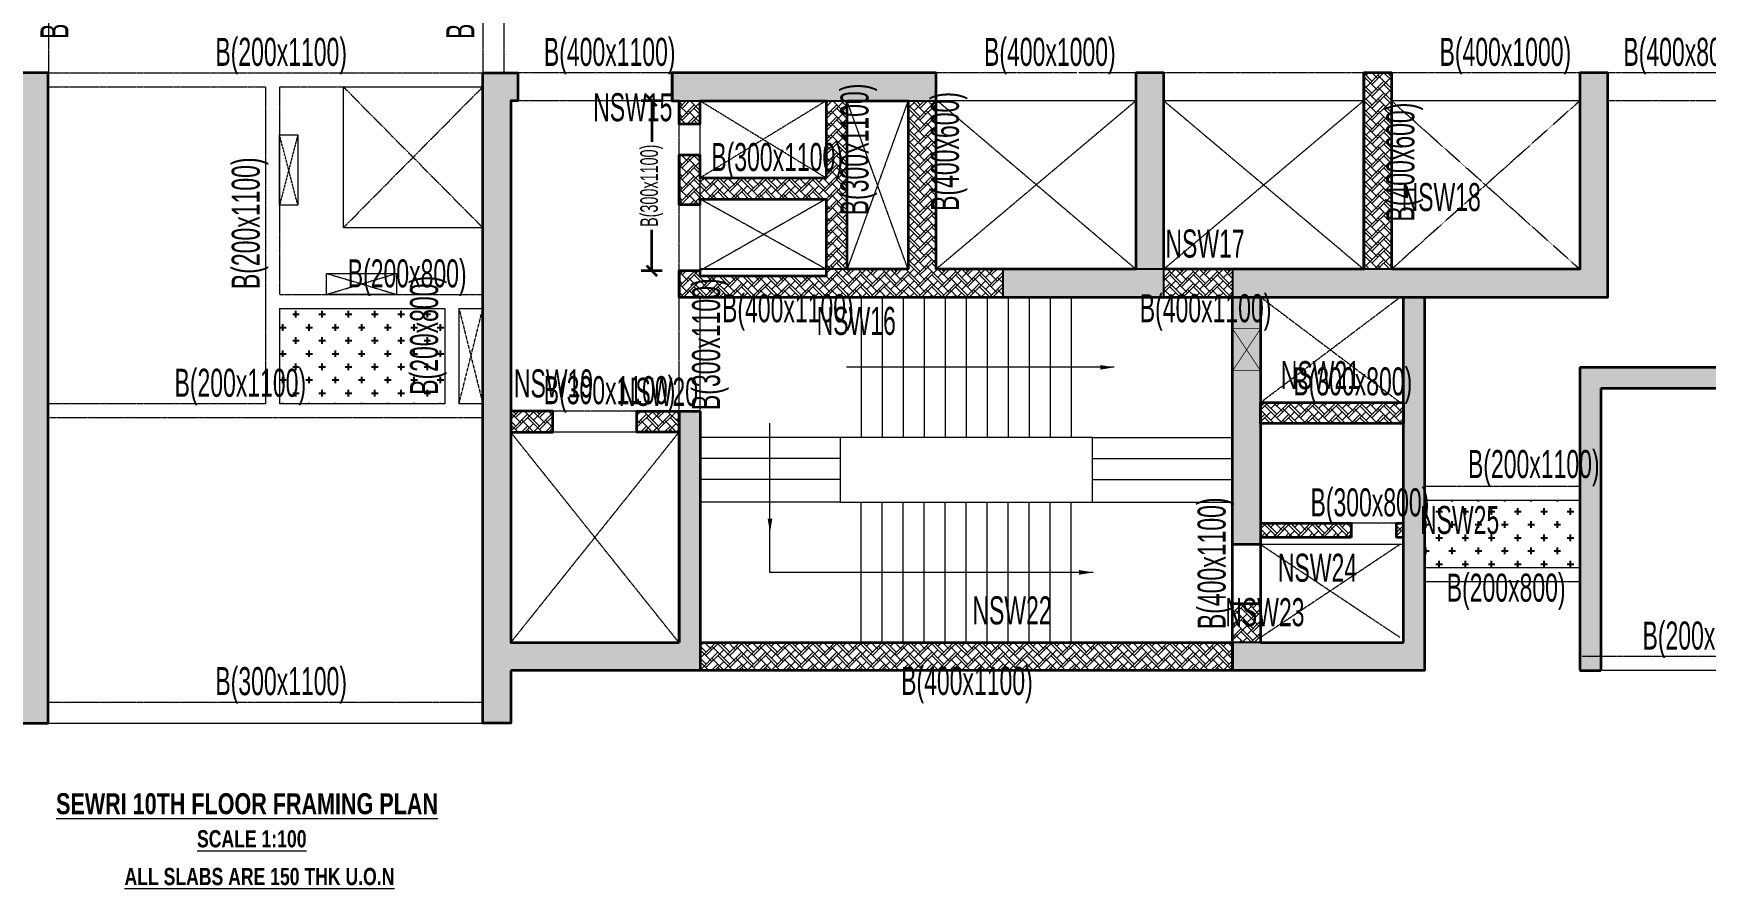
# Model space of a CAD drawing. Header units: millimetres. Extents: x 35 to 67171, y 124 to 27133.
# Drawn here: x 25541 to 49403, y 124 to 12320 of the extents above; entities that cross this region are included whole.
import ezdxf

# ---------------------------------------------------------------- set-up
doc = ezdxf.new("R2010")
doc.units = ezdxf.units.MM
doc.linetypes.add('HIDDEN', pattern=[0.375, 0.25, -0.125])
for name, color, linetype, lineweight in [('A-ANNO-DIMS', 8, 'Continuous', 15), ('A-DETL-MISC', 35, 'Continuous', 15), ('A-HIDD-ABVE', 8, 'HIDDEN', 20), ('G-ANNO-TEXT', 231, 'Continuous', 9), ('S-BEAM', 7, 'Continuous', 18), ('S-BEAM-IDEN', 2, 'Continuous', 9), ('S-COL HATCH', 9, 'Continuous', 0), ('S-COLS', 5, 'Continuous', 35)]:
    doc.layers.add(name, color=color, linetype=linetype, lineweight=lineweight)
for name, color, linetype in [('changes', 7, 'Continuous'), ('S-CUTOUT', 1, 'Continuous'), ('SUNK SLAB', 8, 'Continuous')]:
    doc.layers.add(name, color=color, linetype=linetype)
doc.styles.add('Dim.s & Anno.(Misc.)', font='ARIALN.TTF')
doc.styles.add('SOBHA', font='swisscl.ttf')
doc.styles.add('Swis721 LtCn BT', font='swisscl.ttf', dxfattribs={"width": 0.9, "height": 233.355162})
doc.styles.add('Swis721 LtCn BT_2', font='swisscl.ttf', dxfattribs={"height": 244.992296})
doc.dimstyles.new('A-GFC-100', dxfattribs={"dimscale": 100, "dimtxt": 1.75, "dimasz": 1.5, "dimexe": 1.5, "dimexo": 0, "dimgap": 1, "dimtad": 1, "dimdsep": 46, "dimtxsty": 'Dim.s & Anno.(Misc.)', "dimblk": 'ARCHTICK', "dimcen": 0, "dimdle": 1.5, "dimclrd": 256, "dimclre": 8, "dimclrt": 6, "dimazin": 2, "dimtfac": 1, "dimtix": 1, "dimtmove": 2, "dimatfit": 3, "dimfxl": 1, "dimtolj": 1, "dimlwd": -1, "dimlwe": 9, "dimarcsym": 0})
doc.dimstyles.new('S-100', dxfattribs={"dimscale": 100, "dimtxt": 2.5, "dimasz": 1.5, "dimexe": 1.5, "dimexo": 1.5, "dimgap": 0.1, "dimtad": 0, "dimdec": 0, "dimrnd": 0.0005, "dimzin": 0, "dimdsep": 46, "dimtxsty": 'SOBHA', "dimblk": 'OBLIQUE', "dimcen": 0.09, "dimclrd": 8, "dimclre": 8, "dimclrt": 6, "dimadec": 0, "dimazin": 0, "dimtfac": 1, "dimtdec": 0, "dimtofl": 0, "dimtmove": 0, "dimatfit": 3, "dimfxl": 1.5, "dimfxlon": 1, "dimtolj": 1, "dimtzin": 0, "dimlwd": -1, "dimlwe": -1, "dimarcsym": 0})
pattern_1 = [(0, (-31351884.58, 21119689.98), (187.5, 187.5), [93.75, -281.25]), (90, (-31351837.7, 21119643.1), (-187.5, 187.5), [93.75, -281.25])]
pattern_2 = [(45, (-31802317.5, 20729084.55), (0, 169.7056275), [360, -120]), (135, (-31802232.65, 20729169.4), (1e-14, 169.7056275), [360, -120])]
pattern_3 = [(45, (-31792218.17, 20738042.66), (0, 169.7056275), [360, -120]), (135, (-31792133.31, 20738127.52), (1e-14, 169.7056275), [360, -120])]
pattern_4 = [(45, (-31792218.17, 20738042.66), (0, 169.7056275), [360, -120]), (135, (-31792133.32, 20738127.51), (1e-14, 169.7056275), [360, -120])]

# ---------------------------------------------------------------- blocks, each defined once
blk = doc.blocks.new('_ARCHTICK')
at = {"color": 0, "linetype": 'ByBlock', "const_width": 0.15}
blk.add_lwpolyline([(-0.5, -0.5), (0.5, 0.5)], dxfattribs=at)
blk = doc.blocks.new('_OBLIQUE')
at = {"color": 0, "linetype": 'ByBlock'}
blk.add_line((-0.5, -0.5), (0.5, 0.5), dxfattribs=at)
blk = doc.blocks.new('*D11')
at = {"layer": 'S-COLS', "color": 8, "transparency": 16777216}
for p, q in [((34514, 11358), (34214, 11358)), ((34364, 11358), (34364, 10774)), ((34364, 8936), (34364, 9520)), ((34514, 8936), (34214, 8936))]:
    blk.add_line(p, q, dxfattribs=at)
at = {"layer": 'S-COLS', "color": 8, "transparency": 16777216, "xscale": 150, "yscale": 150, "zscale": 150}
for p, rotation in [((34364, 11358), 90), ((34364, 8936), 270)]:
    blk.add_blockref('_OBLIQUE', p, dxfattribs=dict(at, rotation=rotation))
at = {"layer": 'S-COLS', "color": 6, "transparency": 16777216, "insert": (34364, 10147), "char_height": 250, "attachment_point": 5, "rotation": 90, "style": 'SOBHA'}
blk.add_mtext('\\A1;{\\W0.8;\\C2;B(300x1100)}', dxfattribs=at)
blk = doc.blocks.new('A$Cbe320e20')
at = {"layer": 'S-COL HATCH', "transparency": 33554687}
h = blk.add_hatch(color=256, dxfattribs=at)
h.dxf.hatch_style = 1
h.paths.add_polyline_path([(12854, -2025), (12554, -2025), (12554, -5325), (12554, -5725), (15254, -5725), (15254, -6475), (15654, -6475), (15654, -5325), (15654, -5325), (15654, 2800), (15154, 2800), (15154, 2400), (15254, 2400), (15254, -5325), (15254, -5325), (12854, -5325), (12854, -5325)])
h = blk.add_hatch(color=256, dxfattribs=at)
h.dxf.hatch_style = 1
h.paths.add_polyline_path([(24654, -2025), (24954, -2025), (24954, -5325), (24954, -5725), (22254, -5725), (22254, -6475), (21854, -6475), (21854, -5325), (21854, -5325), (21854, 2800), (22354, 2800), (22354, 2400), (22254, 2400), (22254, -5325), (22254, -5325), (24654, -5325), (24654, -5325)])
h = blk.add_hatch(color=256, dxfattribs=at)
h.dxf.hatch_style = 1
h.paths.add_polyline_path([(28324, 2800), (24554, 2800), (24554, 2400), (28324, 2400)])
h = blk.add_hatch(color=256, dxfattribs=at)
h.dxf.hatch_style = 1
h.paths.add_polyline_path([(31574, 2800), (31174, 2800), (31174, 0), (31574, 0)])
h = blk.add_hatch(color=256, dxfattribs=at)
h.dxf.hatch_style = 1
h.paths.add_polyline_path([(32554, -400), (32554, 0), (37509, 0), (37509, 2800), (37909, 2800), (37909, -400)])
at = {"layer": 'S-COL HATCH'}
h = blk.add_hatch(dxfattribs=at)
h.set_pattern_fill('AR-HBONE', color=256, scale=30)
h.set_pattern_definition(pattern_2)
h.paths.add_polyline_path([(34824, 0), (34424, 0), (34424, 2800), (34824, 2800)])
h = blk.add_hatch(dxfattribs=at)
h.set_pattern_fill('AR-HBONE', color=256, scale=30)
h.set_pattern_definition(pattern_2)
h.paths.add_polyline_path([(27054, 2400), (26754, 2400), (26754, 1300), (24954, 1300), (24954, 1625), (24654, 1625), (24654, 922), (24954, 922), (24954, 1000), (26754, 1000), (26754, -100), (24954, -100), (24954, -23), (24654, -23), (24654, -400), (29274, -400), (29274, 0), (27054, 0)])
h = blk.add_hatch(dxfattribs=at)
h.set_pattern_fill('AR-HBONE', color=256, scale=30)
h.set_pattern_definition(pattern_2)
h.paths.add_polyline_path([(24954, 2400), (24654, 2400), (24654, 2075), (24954, 2075)])
h = blk.add_hatch(dxfattribs=at)
h.set_pattern_fill('AR-HBONE', color=256, scale=30)
h.set_pattern_definition(pattern_2)
h.paths.add_polyline_path([(28324, 0), (27924, 0), (27924, 2400), (28324, 2400)])
at = {"layer": 'S-COL HATCH', "transparency": 33554687}
h = blk.add_hatch(color=256, dxfattribs=at)
h.dxf.hatch_style = 1
h.paths.add_polyline_path([(31574, 0), (29274, 0), (29274, -400), (31574, -400)])
at = {"layer": 'S-COL HATCH'}
h = blk.add_hatch(dxfattribs=at)
h.set_pattern_fill('AR-HBONE', color=256, scale=30)
h.set_pattern_definition(pattern_2)
h.paths.add_polyline_path([(31574, 0), (32554, 0), (32554, -400), (31574, -400)])
at = {"layer": 'S-COL HATCH', "transparency": 33554687}
h = blk.add_hatch(color=256, dxfattribs=at)
h.dxf.hatch_style = 1
h.paths.add_polyline_path([(32554, -400), (32954, -400), (32954, -400), (32954, -1900), (32954, -1900), (32954, -2200), (32954, -3925), (32554, -3925)])
h = blk.add_hatch(color=256, dxfattribs=at)
h.dxf.hatch_style = 1
h.paths.add_polyline_path([(34994, -400), (35294, -400), (35294, -5725), (34994, -5725), (32554, -5725), (32554, -5325), (34994, -5325), (34994, -3625), (34994, -3625), (34994, -3625)])
h = blk.add_hatch(color=256, dxfattribs=at)
h.dxf.hatch_style = 1
h.paths.add_polyline_path([(37509, -1400), (41159, -1400), (41159, -1700), (37809, -1700), (37809, -5725), (37509, -5725)])
at = {"layer": 'S-COL HATCH'}
h = blk.add_hatch(dxfattribs=at)
h.set_pattern_fill('AR-HBONE', color=256, scale=30)
h.set_pattern_definition(pattern_2)
h.paths.add_polyline_path([(32954, -1900), (32954, -2200), (34994, -2200), (34994, -1900)])
h = blk.add_hatch(dxfattribs=at)
h.set_pattern_fill('AR-HBONE', color=256, scale=30)
h.set_pattern_definition([(45, (-31802317.5, 20677155.55), (0, 169.7056275), [360, -120]), (135, (-31802232.65, 20677240.4), (1e-14, 169.7056275), [360, -120])])
h.paths.add_polyline_path([(24654, -2325), (24654, -2025), (24054, -2025), (24054, -2325)])
h.paths.add_polyline_path([(22854, -2325), (22854, -2025), (22254, -2025), (22254, -2325)])
h = blk.add_hatch(dxfattribs=at)
h.set_pattern_fill('AR-HBONE', color=256, scale=30)
h.set_pattern_definition(pattern_2)
h.paths.add_polyline_path([(34244, -3625), (34244, -3825), (32954, -3825), (32954, -3625)])
h = blk.add_hatch(dxfattribs=at)
h.set_pattern_fill('AR-HBONE', color=256, scale=30)
h.set_pattern_definition(pattern_2)
h.paths.add_polyline_path([(34894, -3625), (34994, -3625), (34994, -3825), (34894, -3825)])
h = blk.add_hatch(dxfattribs=at)
h.set_pattern_fill('AR-HBONE', color=256, scale=30)
h.set_pattern_definition(pattern_2)
h.paths.add_polyline_path([(32554, -4775), (32954, -4775), (32954, -5325), (32554, -5325)])
h = blk.add_hatch(dxfattribs=at)
h.set_pattern_fill('AR-HBONE', color=256, scale=30)
h.set_pattern_definition(pattern_2)
h.paths.add_polyline_path([(32554, -5325), (24954, -5325), (24954, -5725), (32554, -5725)])
at = {"layer": 'changes'}
blk.add_lwpolyline([(31574, 0), (29274, 0), (29274, -400), (31574, -400)], close=True, dxfattribs=at)
at = {"layer": 'S-COLS'}
for p, q in [((37509, -1400), (37509, -5725)), ((37509, -1400), (41159, -1400)), ((41159, -1700), (37809, -1700)), ((37809, -1700), (37809, -5725)), ((24654, -2025), (24654, -5325)), ((24954, -2025), (24954, -5325)), ((32954, -3925), (32554, -3925)), ((32954, -4775), (32554, -4775)), ((24954, -5325), (24954, -5725)), ((37509, -5725), (37809, -5725))]:
    blk.add_line(p, q, dxfattribs=at)
for points in [[(15654, -5325), (15654, 2800), (15154, 2800), (15154, 2400), (15254, 2400), (15254, -5325), (12854, -5325)], [(21854, -5325), (21854, 2800), (22354, 2800), (22354, 2400), (22254, 2400), (22254, -5325), (24654, -5325)], [(28324, 2800), (24554, 2800), (24554, 2400), (24654, 2400), (24654, 2075), (24954, 2075), (24954, 2400), (25854, 2400), (26754, 2400), (26754, 1300), (24954, 1300), (24954, 1625), (24654, 1625), (24654, 922), (24954, 922), (24954, 1000), (26754, 1000), (26754, -100), (25854, -100), (24954, -100), (24954, -23), (24654, -23), (24654, -400), (26754, -400), (26754, -400), (37909, -400), (37909, 2800), (37509, 2800), (37509, 0), (34824, 0), (34824, 2800)], [(31174, 2800), (31174, 0), (28324, 0), (28324, 2800)], [(31574, 2800), (31174, 2800)], [(34424, 2800), (34424, 0), (31574, 0), (31574, 2800)], [(34824, 2800), (34424, 2800)], [(32954, -5725), (32554, -5725), (32554, -400)], [(32954, -400), (32954, -5325)], [(35294, -400), (35294, -5725), (34994, -5725)], [(34994, -5325), (34994, -400)], [(22254, -2325), (22854, -2325), (22854, -2025), (22254, -2025)], [(24654, -2325), (24054, -2325), (24054, -2025), (24954, -2025)], [(32954, -3625), (34244, -3625)], [(34244, -3625), (34244, -3825)], [(34894, -3825), (34894, -3625)], [(34894, -3625), (34994, -3625)], [(34244, -3825), (32954, -3825)], [(34994, -3825), (34894, -3825)], [(15254, -5725), (15254, -6475), (15654, -6475), (15654, -5325)], [(22254, -5725), (22254, -6475), (21854, -6475), (21854, -5325)], [(24954, -5325), (32554, -5325), (32554, -5725), (22254, -5725)], [(32954, -5325), (34994, -5325)], [(34994, -5725), (32954, -5725)]]:
    blk.add_lwpolyline(points, dxfattribs=at)
for points in [[(27924, 0), (27054, 0), (27054, 2400), (27924, 2400)], [(32954, -1900), (34994, -1900), (34994, -2200), (32954, -2200)]]:
    blk.add_lwpolyline(points, close=True, dxfattribs=at)
at = {"layer": 'S-CUTOUT', "const_width": 10, "elevation": 0}
blk.add_lwpolyline([(32954, -849), (32954, -1449), (32554, -1449), (32554, -849)], close=True, dxfattribs=at)
for points in [[(32954, -849), (32554, -1449)], [(32954, -1449), (32554, -849)]]:
    blk.add_lwpolyline(points, dxfattribs=at)

msp = doc.modelspace()

# ---------------------------------------------------------------- hatches: boundary and pattern name
at = {"layer": 'S-COL HATCH', "transparency": 33554687}
h = msp.add_hatch(color=256, dxfattribs=at)
h.dxf.hatch_style = 1
h.paths.add_polyline_path([(34753.7, 6932.9), (35053.7, 6932.9), (35053.7, 3632.9), (35053.7, 3232.9), (32353.7, 3232.9), (32353.7, 2482.9), (31953.7, 2482.9), (31953.7, 3632.9), (31953.7, 3632.9), (31953.7, 11758.1), (32453.7, 11758.1), (32453.7, 11358.1), (32353.7, 11358.1), (32353.7, 3632.9), (32353.7, 3632.9), (34753.7, 3632.9), (34753.7, 3632.9)])
h = msp.add_hatch(color=256, dxfattribs=at)
h.dxf.hatch_style = 1
h.paths.add_polyline_path([(34753.7, 6932.9), (35053.7, 6932.9), (35053.7, 3632.9), (35053.7, 3232.9), (32353.7, 3232.9), (32353.7, 2482.9), (31953.7, 2482.9), (31953.7, 3632.9), (31953.7, 3632.9), (31953.7, 11758.1), (32453.7, 11758.1), (32453.7, 11358.1), (32353.7, 11358.1), (32353.7, 3632.9), (32353.7, 3632.9), (34753.7, 3632.9), (34753.7, 3632.9)])
h = msp.add_hatch(color=256, dxfattribs=at)
h.dxf.hatch_style = 1
h.paths.add_polyline_path([(38423.7, 11758.1), (34653.7, 11758.1), (34653.7, 11358.1), (38423.7, 11358.1)])
h = msp.add_hatch(color=256, dxfattribs=at)
h.dxf.hatch_style = 1
h.paths.add_polyline_path([(38423.7, 11758.1), (34653.7, 11758.1), (34653.7, 11358.1), (38423.7, 11358.1)])
h = msp.add_hatch(color=256, dxfattribs=at)
h.dxf.hatch_style = 1
h.paths.add_polyline_path([(41673.7, 11758.1), (41273.7, 11758.1), (41273.7, 8958.1), (41673.7, 8958.1)])
h = msp.add_hatch(color=256, dxfattribs=at)
h.dxf.hatch_style = 1
h.paths.add_polyline_path([(41673.7, 11758.1), (41273.7, 11758.1), (41273.7, 8958.1), (41673.7, 8958.1)])
h = msp.add_hatch(color=256, dxfattribs=at)
h.dxf.hatch_style = 1
h.paths.add_polyline_path([(42653.7, 8558.1), (42653.7, 8958.1), (47608, 8958.1), (47608, 11758.1), (48008, 11758.1), (48008, 8558.1)])
h = msp.add_hatch(color=256, dxfattribs=at)
h.dxf.hatch_style = 1
h.paths.add_polyline_path([(42653.7, 8558.1), (42653.7, 8958.1), (47608, 8958.1), (47608, 11758.1), (48008, 11758.1), (48008, 8558.1)])
at = {"layer": 'S-COL HATCH'}
h = msp.add_hatch(dxfattribs=at)
h.set_pattern_fill('AR-HBONE', color=256, scale=30)
h.set_pattern_definition(pattern_3)
h.paths.add_polyline_path([(44923.7, 8958.1), (44523.7, 8958.1), (44523.7, 11758.1), (44923.7, 11758.1)])
h = msp.add_hatch(dxfattribs=at)
h.set_pattern_fill('AR-HBONE', color=256, scale=30)
h.set_pattern_definition(pattern_4)
h.paths.add_polyline_path([(44923.7, 8958.1), (44523.7, 8958.1), (44523.7, 11758.1), (44923.7, 11758.1)])
h = msp.add_hatch(dxfattribs=at)
h.set_pattern_fill('AR-HBONE', color=256, scale=30)
h.set_pattern_definition(pattern_3)
h.paths.add_polyline_path([(37153.7, 11358.1), (36853.7, 11358.1), (36853.7, 10258.1), (35053.7, 10258.1), (35053.7, 10583.1), (34753.7, 10583.1), (34753.7, 9880.6), (35053.7, 9880.6), (35053.7, 9958.1), (36853.7, 9958.1), (36853.7, 8858.1), (35053.7, 8858.1), (35053.7, 8935.6), (34753.7, 8935.6), (34753.7, 8558.1), (39373.7, 8558.1), (39373.7, 8958.1), (37153.7, 8958.1)])
h = msp.add_hatch(dxfattribs=at)
h.set_pattern_fill('AR-HBONE', color=256, scale=30)
h.set_pattern_definition(pattern_3)
h.paths.add_polyline_path([(35053.7, 11358.1), (34753.7, 11358.1), (34753.7, 11033.1), (35053.7, 11033.1)])
h = msp.add_hatch(dxfattribs=at)
h.set_pattern_fill('AR-HBONE', color=256, scale=30)
h.set_pattern_definition(pattern_4)
h.paths.add_polyline_path([(37153.7, 11358.1), (36853.7, 11358.1), (36853.7, 10258.1), (35053.7, 10258.1), (35053.7, 10583.1), (34753.7, 10583.1), (34753.7, 9880.6), (35053.7, 9880.6), (35053.7, 9958.1), (36853.7, 9958.1), (36853.7, 8858.1), (35053.7, 8858.1), (35053.7, 8935.6), (34753.7, 8935.6), (34753.7, 8558.1), (39373.7, 8558.1), (39373.7, 8958.1), (37153.7, 8958.1)])
h = msp.add_hatch(dxfattribs=at)
h.set_pattern_fill('AR-HBONE', color=256, scale=30)
h.set_pattern_definition(pattern_4)
h.paths.add_polyline_path([(35053.7, 11358.1), (34753.7, 11358.1), (34753.7, 11033.1), (35053.7, 11033.1)])
h = msp.add_hatch(dxfattribs=at)
h.set_pattern_fill('AR-HBONE', color=256, scale=30)
h.set_pattern_definition(pattern_3)
h.paths.add_polyline_path([(38423.7, 8958.1), (38023.7, 8958.1), (38023.7, 11358.1), (38423.7, 11358.1)])
h = msp.add_hatch(dxfattribs=at)
h.set_pattern_fill('AR-HBONE', color=256, scale=30)
h.set_pattern_definition(pattern_4)
h.paths.add_polyline_path([(38423.7, 8958.1), (38023.7, 8958.1), (38023.7, 11358.1), (38423.7, 11358.1)])
at = {"layer": 'S-COL HATCH', "transparency": 33554687}
h = msp.add_hatch(color=256, dxfattribs=at)
h.dxf.hatch_style = 1
h.paths.add_polyline_path([(41673.7, 8958.1), (39373.7, 8958.1), (39373.7, 8558.1), (41673.7, 8558.1)])
h = msp.add_hatch(color=256, dxfattribs=at)
h.dxf.hatch_style = 1
h.paths.add_polyline_path([(41673.7, 8958.1), (39373.7, 8958.1), (39373.7, 8558.1), (41673.7, 8558.1)])
at = {"layer": 'S-COL HATCH'}
h = msp.add_hatch(dxfattribs=at)
h.set_pattern_fill('AR-HBONE', color=256, scale=30)
h.set_pattern_definition(pattern_3)
h.paths.add_polyline_path([(41673.7, 8958.1), (42653.7, 8958.1), (42653.7, 8558.1), (41673.7, 8558.1)])
h = msp.add_hatch(dxfattribs=at)
h.set_pattern_fill('AR-HBONE', color=256, scale=30)
h.set_pattern_definition(pattern_4)
h.paths.add_polyline_path([(41673.7, 8958.1), (42653.7, 8958.1), (42653.7, 8558.1), (41673.7, 8558.1)])
at = {"layer": 'S-COL HATCH', "transparency": 33554687}
h = msp.add_hatch(color=256, dxfattribs=at)
h.dxf.hatch_style = 1
h.paths.add_polyline_path([(42653.7, 8558.1), (43053.7, 8558.1), (43053.7, 8558.1), (43053.7, 7058.1), (43053.7, 7058.1), (43053.7, 6758.1), (43053.7, 5033.1), (42653.7, 5033.1)])
h = msp.add_hatch(color=256, dxfattribs=at)
h.dxf.hatch_style = 1
h.paths.add_polyline_path([(45093.7, 8558.1), (45393.6, 8558.1), (45393.6, 3232.9), (45093.6, 3232.9), (42653.7, 3232.9), (42653.7, 3632.9), (45093.6, 3632.9), (45093.6, 5332.9), (45093.6, 5332.9), (45093.6, 5332.9)])
h = msp.add_hatch(color=256, dxfattribs=at)
h.dxf.hatch_style = 1
h.paths.add_polyline_path([(42653.7, 8558.1), (43053.7, 8558.1), (43053.7, 8558.1), (43053.7, 7058.1), (43053.7, 7058.1), (43053.7, 6758.1), (43053.7, 5033.1), (42653.7, 5033.1)])
h = msp.add_hatch(color=256, dxfattribs=at)
h.dxf.hatch_style = 1
h.paths.add_polyline_path([(45093.7, 8558.1), (45393.6, 8558.1), (45393.6, 3232.9), (45093.6, 3232.9), (42653.7, 3232.9), (42653.7, 3632.9), (45093.6, 3632.9), (45093.6, 5332.9), (45093.6, 5332.9), (45093.6, 5332.9)])
h = msp.add_hatch(color=256, dxfattribs=at)
h.dxf.hatch_style = 1
h.paths.add_polyline_path([(47608, 7558.1), (51258, 7558.1), (51258, 7258.1), (47908, 7258.1), (47908, 3232.9), (47608, 3232.9)])
h = msp.add_hatch(color=256, dxfattribs=at)
h.dxf.hatch_style = 1
h.paths.add_polyline_path([(47608, 7558.1), (51258, 7558.1), (51258, 7258.1), (47908, 7258.1), (47908, 3232.9), (47608, 3232.9)])
at = {"layer": 'S-COL HATCH'}
h = msp.add_hatch(dxfattribs=at)
h.set_pattern_fill('AR-HBONE', color=256, scale=30)
h.set_pattern_definition([(45, (-31792218.17, 20686113.66), (0, 169.7056275), [360, -120]), (135, (-31792133.31, 20686198.52), (1e-14, 169.7056275), [360, -120])])
h.paths.add_polyline_path([(34753.7, 6632.9), (34753.7, 6932.9), (34153.7, 6932.9), (34153.7, 6632.9)])
h.paths.add_polyline_path([(32953.7, 6632.9), (32953.7, 6932.9), (32353.7, 6932.9), (32353.7, 6632.9)])
h = msp.add_hatch(dxfattribs=at)
h.set_pattern_fill('AR-HBONE', color=256, scale=30)
h.set_pattern_definition([(45, (-31792218.17, 20686113.66), (0, 169.7056275), [360, -120]), (135, (-31792133.32, 20686198.51), (1e-14, 169.7056275), [360, -120])])
h.paths.add_polyline_path([(34753.7, 6632.9), (34753.7, 6932.9), (34153.7, 6932.9), (34153.7, 6632.9)])
h.paths.add_polyline_path([(32953.7, 6632.9), (32953.7, 6932.9), (32353.7, 6932.9), (32353.7, 6632.9)])
h = msp.add_hatch(dxfattribs=at)
h.set_pattern_fill('AR-HBONE', color=256, scale=30)
h.set_pattern_definition(pattern_3)
h.paths.add_polyline_path([(43053.7, 7058.1), (43053.7, 6758.1), (45093.6, 6758.1), (45093.6, 7058.1)])
h = msp.add_hatch(dxfattribs=at)
h.set_pattern_fill('AR-HBONE', color=256, scale=30)
h.set_pattern_definition(pattern_4)
h.paths.add_polyline_path([(43053.7, 7058.1), (43053.7, 6758.1), (45093.6, 6758.1), (45093.6, 7058.1)])
h = msp.add_hatch(dxfattribs=at)
h.set_pattern_fill('AR-HBONE', color=256, scale=30)
h.set_pattern_definition(pattern_3)
h.paths.add_polyline_path([(44343.6, 5332.9), (44343.6, 5132.9), (43053.7, 5133), (43053.7, 5332.9)])
h = msp.add_hatch(dxfattribs=at)
h.set_pattern_fill('AR-HBONE', color=256, scale=30)
h.set_pattern_definition(pattern_4)
h.paths.add_polyline_path([(44343.6, 5332.9), (44343.6, 5132.9), (43053.7, 5133), (43053.7, 5332.9)])
h = msp.add_hatch(dxfattribs=at)
h.set_pattern_fill('AR-HBONE', color=256, scale=30)
h.set_pattern_definition(pattern_3)
h.paths.add_polyline_path([(44993.6, 5332.9), (45093.6, 5332.9), (45093.6, 5132.9), (44993.6, 5132.9)])
h = msp.add_hatch(dxfattribs=at)
h.set_pattern_fill('AR-HBONE', color=256, scale=30)
h.set_pattern_definition(pattern_4)
h.paths.add_polyline_path([(44993.6, 5332.9), (45093.6, 5332.9), (45093.6, 5132.9), (44993.6, 5132.9)])
h = msp.add_hatch(dxfattribs=at)
h.set_pattern_fill('AR-HBONE', color=256, scale=30)
h.set_pattern_definition(pattern_3)
h.paths.add_polyline_path([(42653.7, 4183), (43053.7, 4183), (43053.7, 3632.9), (42653.7, 3632.9)])
h = msp.add_hatch(dxfattribs=at)
h.set_pattern_fill('AR-HBONE', color=256, scale=30)
h.set_pattern_definition(pattern_4)
h.paths.add_polyline_path([(42653.7, 4183), (43053.7, 4183), (43053.7, 3632.9), (42653.7, 3632.9)])
h = msp.add_hatch(dxfattribs=at)
h.set_pattern_fill('AR-HBONE', color=256, scale=30)
h.set_pattern_definition(pattern_3)
h.paths.add_polyline_path([(42653.7, 3632.9), (35053.7, 3632.9), (35053.7, 3232.9), (42653.7, 3232.9)])
h = msp.add_hatch(dxfattribs=at)
h.set_pattern_fill('AR-HBONE', color=256, scale=30)
h.set_pattern_definition(pattern_4)
h.paths.add_polyline_path([(42653.7, 3632.9), (35053.7, 3632.9), (35053.7, 3232.9), (42653.7, 3232.9)])
at = {"layer": 'SUNK SLAB'}
h = msp.add_hatch(dxfattribs=at)
h.set_pattern_fill('CROSS', color=8, scale=750, style=0)
h.set_pattern_definition(pattern_1)
h.paths.add_polyline_path([(31413.7, 8398.1), (29053.7, 8398.1), (29053.7, 7038.1), (31413.7, 7038.1)])
h = msp.add_hatch(dxfattribs=at)
h.set_pattern_fill('CROSS', color=8, scale=750, style=0)
h.set_pattern_definition(pattern_1)
h.paths.add_polyline_path([(45391.8, 4698.1), (45391.8, 5658.1), (47606.2, 5658.1), (47606.2, 4698.1)])

# ---------------------------------------------------------------- linework, layer by layer
at = {"layer": 'A-ANNO-DIMS', "ltscale": 500, "elevation": 0}
msp.add_lwpolyline([(36842, 4632.9), (36051.9, 4632.9), (36051.9, 5197.9)], dxfattribs=at)
at = {"layer": 'A-DETL-MISC'}
for p, q in [((37351.9, 8558), (37351.9, 6558.1)), ((37651.9, 8558.1), (37651.9, 6558.1)), ((37951.9, 8558.1), (37951.9, 6558.1)), ((38251.9, 8558.1), (38251.9, 6558.1)), ((38551.9, 8558.1), (38551.9, 6558.1)), ((38851.9, 8558.1), (38851.9, 6558.1)), ((39151.9, 8558.1), (39151.9, 6558.1)), ((39451.9, 8558.1), (39451.9, 6558.1)), ((39751.9, 8558.1), (39751.9, 6558.1)), ((40051.9, 8558.1), (40051.9, 6558.1)), ((40351.9, 8558.1), (40351.9, 6558.1)), ((37351.9, 3633), (37351.9, 5632.9)), ((37651.9, 3632.9), (37651.9, 5632.9)), ((37951.9, 3632.9), (37951.9, 5632.9)), ((38251.9, 3632.9), (38251.9, 5632.9)), ((38551.9, 3632.9), (38551.9, 5632.9)), ((38851.9, 3632.9), (38851.9, 5632.9)), ((39151.9, 3632.9), (39151.9, 5632.9)), ((39451.9, 3632.9), (39451.9, 5632.9)), ((39751.9, 3632.9), (39751.9, 5632.9)), ((40051.9, 3632.9), (40051.9, 5632.9)), ((40351.9, 3632.9), (40351.9, 5632.9))]:
    msp.add_line(p, q, dxfattribs=at)
at = {"layer": 'A-DETL-MISC', "elevation": 0}
for points in [[(37051.9, 6558.1), (35051.9, 6558.1)], [(40651.9, 6558.1), (42651.9, 6558.1)], [(37051.9, 6258.1), (35051.9, 6258.1)], [(40651.9, 6258.1), (42651.9, 6258.1)], [(37051.9, 5958.1), (35051.9, 5958.1)], [(40651.9, 5958.1), (42651.9, 5958.1)], [(37051.9, 5632.9), (35051.9, 5632.9)], [(40651.9, 5632.9), (42651.9, 5632.9)]]:
    msp.add_lwpolyline(points, dxfattribs=at)
msp.add_lwpolyline([(37051.9, 6558.1), (37051.9, 5632.9), (40651.9, 5632.9), (40651.9, 6558.1)], close=True, dxfattribs=at)
at = {"layer": 'A-HIDD-ABVE', "linetype": 'HIDDEN'}
for p, q in [((29963.7, 11558.1), (31953.7, 9548.1)), ((29963.7, 9548.1), (31953.7, 11558.1)), ((36851.9, 11358.1), (35051.9, 10258.1)), ((36851.9, 10258.1), (35051.9, 11358.1)), ((38021.9, 11358.1), (37151.9, 8958.1)), ((38021.9, 8958.1), (37151.9, 11358.1)), ((41271.9, 11358.1), (38421.9, 8958.1)), ((41271.9, 8958.1), (38441.9, 11358.1)), ((44521.9, 11358.1), (41671.9, 8958.1)), ((44521.9, 8958.1), (41671.9, 11358.1)), ((47606.2, 11358.1), (44921.9, 8958.1)), ((47606.2, 8958.1), (44921.9, 11358.1)), ((29313.7, 10873.1, 0), (29053.7, 9873.1, 0)), ((29313.7, 9873.1, 0), (29053.7, 10873.1, 0)), ((36851.9, 8958.1), (35051.9, 9958.1)), ((36851.9, 9958.1), (35053.7, 8935.6)), ((29723.7, 8898.1, 0), (30723.7, 8598.1)), ((29723.7, 8598.1), (30723.7, 8898.1, 0)), ((31613.7, 8398.1), (31953.7, 7038.1)), ((31613.7, 7038.1), (31953.7, 8398.1)), ((43053.7, 8558.1), (45043.7, 7058.1)), ((43053.7, 7058.1), (45043.6, 8558.1)), ((34751.9, 6632.9), (32351.9, 3632.9)), ((34751.9, 3632.9), (32351.9, 6632.9)), ((43051, 5032.9), (45040.9, 3707.8)), ((43051, 3707.8), (45040.9, 5032.9))]:
    msp.add_line(p, q, dxfattribs=at)
at = {"layer": 'changes'}
msp.add_line((37153.7, 8958.1), (35053.7, 8958.1), dxfattribs=at)
at = {"layer": 'changes', "color": 240, "true_color": 0xed1f24, "elevation": 0}
for points in [[(44923.7, 8958.1), (44523.7, 8958.1), (44523.7, 11758.1), (44923.7, 11758.1)], [(44923.7, 8958.1), (44523.7, 8958.1), (44523.7, 11758.1), (44923.7, 11758.1)], [(34753.7, 11358.1), (35053.7, 11358.1), (35053.7, 11033.1), (34753.7, 11033.1)], [(34753.7, 10583.1), (35053.7, 10583.1), (35053.7, 10258.1), (36853.7, 10258.1), (36853.7, 11358.1), (37153.7, 11358.1), (37153.7, 8958.1), (38023.7, 8958.1), (38023.7, 11358.1), (38423.7, 11358.1), (38423.7, 8958.1), (39373.7, 8958.1), (39373.7, 8558.1), (34753.7, 8558.1), (34753.7, 8935.6), (35053.7, 8935.6), (35053.7, 8858.1), (36853.7, 8858.1), (36853.7, 9958.1), (35053.7, 9958.1), (35053.7, 9880.6), (34753.7, 9880.6)], [(34753.7, 11358.1), (35053.7, 11358.1), (35053.7, 11033.1), (34753.7, 11033.1)], [(34753.7, 10583.1), (35053.7, 10583.1), (35053.7, 10258.1), (36853.7, 10258.1), (36853.7, 11358.1), (37153.7, 11358.1), (37153.7, 8958.1), (38023.7, 8958.1), (38023.7, 11358.1), (38423.7, 11358.1), (38423.7, 8958.1), (39373.7, 8958.1), (39373.7, 8558.1), (34753.7, 8558.1), (34753.7, 8935.6), (35053.7, 8935.6), (35053.7, 8858.1), (36853.7, 8858.1), (36853.7, 9958.1), (35053.7, 9958.1), (35053.7, 9880.6), (34753.7, 9880.6)], [(41673.7, 8958.1), (42653.7, 8958.1), (42653.7, 8558.1), (41673.7, 8558.1)], [(41673.7, 8958.1), (42653.7, 8958.1), (42653.7, 8558.1), (41673.7, 8558.1)], [(32953.7, 6632.9), (32353.7, 6632.9), (32353.7, 6932.9), (32953.7, 6932.9)], [(32953.7, 6632.9), (32353.7, 6632.9), (32353.7, 6932.9), (32953.7, 6932.9)], [(34153.7, 6932.9), (34753.7, 6932.9), (34753.7, 6632.9), (34153.7, 6632.9)], [(34153.7, 6932.9), (34753.7, 6932.9), (34753.7, 6632.9), (34153.7, 6632.9)], [(43053.7, 7058.1), (45093.6, 7058.1), (45093.6, 6758.1), (43053.7, 6758.1)], [(43053.7, 7058.1), (45093.6, 7058.1), (45093.6, 6758.1), (43053.7, 6758.1)], [(44343.6, 5132.9), (43053.7, 5132.9), (43053.7, 5332.9), (44343.6, 5332.9)], [(44343.6, 5132.9), (43053.7, 5132.9), (43053.7, 5332.9), (44343.6, 5332.9)], [(44993.6, 5332.9), (45093.6, 5332.9), (45093.6, 5132.9), (44993.6, 5132.9)], [(44993.6, 5332.9), (45093.6, 5332.9), (45093.6, 5132.9), (44993.6, 5132.9)], [(42653.7, 4183), (43053.7, 4183), (43053.7, 3632.9), (42653.7, 3632.9)], [(42653.7, 4183), (43053.7, 4183), (43053.7, 3632.9), (42653.7, 3632.9)], [(42653.7, 3632.9), (35053.7, 3632.9), (35053.7, 3232.9), (42653.7, 3232.9)], [(42653.7, 3632.9), (35053.7, 3632.9), (35053.7, 3232.9), (42653.7, 3232.9)]]:
    msp.add_lwpolyline(points, close=True, dxfattribs=at)
at = {"layer": 'changes', "elevation": 0}
msp.add_lwpolyline([(41673.7, 8958.1), (39373.7, 8958.1), (39373.7, 8558.1), (41673.7, 8558.1)], close=True, dxfattribs=at)
msp.add_lwpolyline([(41673.7, 8958.1), (39373.7, 8958.1), (39373.7, 8558.1), (41673.7, 8558.1)], close=True, dxfattribs=at)
at = {"layer": 'S-BEAM', "linetype": 'HIDDEN'}
for p, q in [((25753.7, 13758.1), (25753.7, 11758.1)), ((31953.7, 13758.1), (31953.7, 11758.1)), ((32253.7, 13758.1), (32253.7, 11758.1)), ((25753.7, 11758.1), (31953.7, 11758.1)), ((34651.9, 11758.1), (32451.9, 11758.1)), ((40431.9, 11758.1), (38423.7, 11758.1)), ((41273.7, 11758.1), (40456.2, 11758.1)), ((44523.7, 11758.1), (41673.7, 11758.1)), ((47608, 11758.1), (44923.7, 11758.1)), ((49691.8, 11758.1), (48008, 11758.1)), ((25753.7, 11558.1), (28853.7, 11558.1)), ((28853.7, 11558.1, 0), (28853.7, 7038.1)), ((29052.9, 11558.1), (29963.7, 11558.1)), ((29053.7, 11558.1, 0), (29053.7, 8598.1)), ((34651.9, 11358.1), (32451.9, 11358.1)), ((34753.7, 8935.6), (34753.7, 11358.1)), ((49691.8, 11358.1), (48006.2, 11358.1)), ((29053.7, 8598.1), (31953.7, 8598.1)), ((34751.9, 8558.1), (34751.9, 6932.9)), ((28853.7, 7038.1), (25753.7, 7038.1)), ((34151.9, 6932.9), (32951.9, 6932.9)), ((31953.7, 6838.1), (25753.7, 6838.1)), ((47606.2, 5858.1), (45391.8, 5858.1)), ((44991.8, 5332.9), (44341.8, 5332.9)), ((50956.2, 3432.9), (47640.6, 3432.9)), ((25753.7, 2782.9), (31953.7, 2782.9))]:
    msp.add_line(p, q, dxfattribs=at)
at = {"layer": 'S-BEAM'}
for p, q in [((29963.7, 11558.1), (31953.7, 11558.1)), ((35053.7, 8935.6), (35053.7, 11358.1)), ((41271.9, 11358.1), (38423.7, 11358.1)), ((44521.9, 11358.1), (41673.7, 11358.1)), ((47606.2, 11358.1), (44923.7, 11358.1)), ((29053.7, 8398.1), (29053.7, 7038.1)), ((29053.7, 8398.1), (31413.7, 8398.1)), ((31413.7, 8398.1), (31413.7, 7038.1)), ((31613.7, 8398.1), (31953.7, 8398.1)), ((31613.7, 8398.1), (31613.7, 7038.1)), ((35051.9, 8558.1), (35051.9, 6932.9)), ((31413.7, 7038.1), (29053.7, 7038.1)), ((31953.7, 7038.1), (31613.7, 7038.1)), ((34151.9, 6632.9), (32951.9, 6632.9)), ((47606.2, 5658.1), (45391.8, 5658.1)), ((45093.7, 5032.9), (43053.7, 5032.9)), ((47606.2, 4698.1), (45391.8, 4698.1)), ((47606.2, 4498.1), (45391.8, 4498.1)), ((50956.2, 3232.9), (47640.6, 3232.9)), ((25753.7, 2482.9), (31953.7, 2482.9))]:
    msp.add_line(p, q, dxfattribs=at)
at = {"layer": 'S-BEAM', "elevation": 0}
for points in [[(29963.7, 11558.1), (31953.7, 11558.1), (31953.7, 9548.1), (29963.7, 9548.1)], [(29053.7, 10873.1), (29313.7, 10873.1), (29313.7, 9873.1), (29053.7, 9873.1)]]:
    msp.add_lwpolyline(points, close=True, dxfattribs=at)
at = {"layer": 'S-COL HATCH', "elevation": 0}
msp.add_lwpolyline([(29723.7, 8898.1), (30723.7, 8898.1), (30723.7, 8598.1), (29723.7, 8598.1)], close=True, dxfattribs=at)
at = {"layer": 'S-COLS'}
for p, q in [((47608, 7558.1), (47608, 3232.9)), ((47608, 7558.1), (51258, 7558.1)), ((47608, 7558.1), (47608, 3232.9)), ((47608, 7558.1), (51258, 7558.1)), ((51258, 7258.1), (47908, 7258.1)), ((47908, 7258.1), (47908, 3232.9)), ((51258, 7258.1), (47908, 7258.1)), ((47908, 7258.1), (47908, 3232.9)), ((34753.7, 6932.9), (34753.7, 3632.9)), ((34753.7, 6932.9), (34753.7, 3632.9)), ((35053.7, 6932.9), (35053.7, 3632.9)), ((35053.7, 6932.9), (35053.7, 3632.9)), ((43053.7, 5033.1), (42653.7, 5033.1)), ((43053.7, 5033.1), (42653.7, 5033.1)), ((43053.7, 4183), (42653.7, 4183)), ((43053.7, 4183), (42653.7, 4183)), ((35053.7, 3632.9), (35053.7, 3232.9)), ((35053.7, 3632.9), (35053.7, 3232.9)), ((47608, 3232.9), (47908, 3232.9)), ((47608, 3232.9), (47908, 3232.9))]:
    msp.add_line(p, q, dxfattribs=at)
at = {"layer": 'S-COLS', "elevation": 0}
for points in [[(31953.7, 3632.9), (31953.7, 11758.1), (32453.7, 11758.1), (32453.7, 11358.1), (32353.7, 11358.1), (32353.7, 3632.9), (34753.7, 3632.9)], [(31953.7, 3632.9), (31953.7, 11758.1), (32453.7, 11758.1), (32453.7, 11358.1), (32353.7, 11358.1), (32353.7, 3632.9), (34753.7, 3632.9)], [(38423.7, 11758.1), (34653.7, 11758.1), (34653.7, 11358.1), (34753.7, 11358.1), (34753.7, 11033.1), (35053.7, 11033.1), (35053.7, 11358.1), (35953.7, 11358.1), (36853.7, 11358.1), (36853.7, 10258.1), (35053.7, 10258.1), (35053.7, 10583.1), (34753.7, 10583.1), (34753.7, 9880.6), (35053.7, 9880.6), (35053.7, 9958.1), (36853.7, 9958.1), (36853.7, 8858.1), (35953.7, 8858.1), (35053.7, 8858.1), (35053.7, 8935.6), (34753.7, 8935.6), (34753.7, 8558.1), (36853.7, 8558.1), (36853.7, 8558.1), (48008, 8558.1), (48008, 11758.1), (47608, 11758.1), (47608, 8958.1), (44923.7, 8958.1), (44923.7, 11758.1)], [(38423.7, 11758.1), (34653.7, 11758.1), (34653.7, 11358.1), (34753.7, 11358.1), (34753.7, 11033.1), (35053.7, 11033.1), (35053.7, 11358.1), (35953.7, 11358.1), (36853.7, 11358.1), (36853.7, 10258.1), (35053.7, 10258.1), (35053.7, 10583.1), (34753.7, 10583.1), (34753.7, 9880.6), (35053.7, 9880.6), (35053.7, 9958.1), (36853.7, 9958.1), (36853.7, 8858.1), (35953.7, 8858.1), (35053.7, 8858.1), (35053.7, 8935.6), (34753.7, 8935.6), (34753.7, 8558.1), (36853.7, 8558.1), (36853.7, 8558.1), (48008, 8558.1), (48008, 11758.1), (47608, 11758.1), (47608, 8958.1), (44923.7, 8958.1), (44923.7, 11758.1)], [(41273.7, 11758.1), (41273.7, 8958.1), (38423.7, 8958.1), (38423.7, 11758.1)], [(41273.7, 11758.1), (41273.7, 8958.1), (38423.7, 8958.1), (38423.7, 11758.1)], [(41673.7, 11758.1), (41273.7, 11758.1)], [(41673.7, 11758.1), (41273.7, 11758.1)], [(44523.7, 11758.1), (44523.7, 8958.1), (41673.7, 8958.1), (41673.7, 11758.1)], [(44523.7, 11758.1), (44523.7, 8958.1), (41673.7, 8958.1), (41673.7, 11758.1)], [(44923.7, 11758.1), (44523.7, 11758.1)], [(44923.7, 11758.1), (44523.7, 11758.1)], [(43053.7, 3232.9), (42653.7, 3232.9), (42653.7, 8558.1)], [(43053.7, 3232.9), (42653.7, 3232.9), (42653.7, 8558.1)], [(43053.7, 8558.1), (43053.7, 3632.9)], [(43053.7, 8558.1), (43053.7, 3632.9)], [(45393.7, 8558.1), (45393.6, 3232.9), (45093.6, 3232.9)], [(45093.6, 3632.9), (45093.7, 8558.1)], [(45393.7, 8558.1), (45393.6, 3232.9), (45093.6, 3232.9)], [(45093.6, 3632.9), (45093.7, 8558.1)], [(32353.7, 6632.9), (32953.7, 6632.9), (32953.7, 6932.9), (32353.7, 6932.9)], [(32353.7, 6632.9), (32953.7, 6632.9), (32953.7, 6932.9), (32353.7, 6932.9)], [(34753.7, 6632.9), (34153.7, 6632.9), (34153.7, 6932.9), (35053.7, 6932.9)], [(34753.7, 6632.9), (34153.7, 6632.9), (34153.7, 6932.9), (35053.7, 6932.9)], [(43053.7, 5332.9), (44343.6, 5332.9)], [(43053.7, 5332.9), (44343.6, 5332.9)], [(44343.6, 5332.9), (44343.6, 5132.9)], [(44343.6, 5332.9), (44343.6, 5132.9)], [(44993.6, 5132.9), (44993.6, 5332.9)], [(44993.6, 5332.9), (45093.6, 5332.9)], [(44993.6, 5132.9), (44993.6, 5332.9)], [(44993.6, 5332.9), (45093.6, 5332.9)], [(44343.6, 5132.9), (43053.7, 5133)], [(44343.6, 5132.9), (43053.7, 5133)], [(45093.6, 5132.9), (44993.6, 5132.9)], [(45093.6, 5132.9), (44993.6, 5132.9)], [(32353.7, 3232.9), (32353.7, 2482.9), (31953.7, 2482.9), (31953.7, 3632.9)], [(32353.7, 3232.9), (32353.7, 2482.9), (31953.7, 2482.9), (31953.7, 3632.9)], [(35053.7, 3632.9), (42653.7, 3632.9), (42653.7, 3232.9), (32353.7, 3232.9)], [(35053.7, 3632.9), (42653.7, 3632.9), (42653.7, 3232.9), (32353.7, 3232.9)], [(43053.7, 3632.9), (45093.6, 3632.9)], [(43053.7, 3632.9), (45093.6, 3632.9)], [(45093.6, 3232.9), (43053.7, 3232.9)], [(45093.6, 3232.9), (43053.7, 3232.9)]]:
    msp.add_lwpolyline(points, dxfattribs=at)
for points in [[(38023.7, 8958.1), (37153.7, 8958.1), (37153.7, 11358.1), (38023.7, 11358.1)], [(38023.7, 8958.1), (37153.7, 8958.1), (37153.7, 11358.1), (38023.7, 11358.1)], [(43053.7, 7058.1), (45093.6, 7058.1), (45093.6, 6758.1), (43053.7, 6758.1)], [(43053.7, 7058.1), (45093.6, 7058.1), (45093.6, 6758.1), (43053.7, 6758.1)]]:
    msp.add_lwpolyline(points, close=True, dxfattribs=at)
at = {"layer": 'S-CUTOUT', "const_width": 10, "elevation": 0}
msp.add_lwpolyline([(43053.7, 8109.3), (43053.7, 7509.3), (42653.7, 7509.3), (42653.7, 8109.3)], close=True, dxfattribs=at)
msp.add_lwpolyline([(43053.7, 8109.3), (43053.7, 7509.3), (42653.7, 7509.3), (42653.7, 8109.3)], close=True, dxfattribs=at)
for points in [[(43053.7, 8109.3), (42653.7, 7509.3)], [(43053.7, 7509.3), (42653.7, 8109.3)], [(43053.7, 8109.3), (42653.7, 7509.3)], [(43053.7, 7509.3), (42653.7, 8109.3)]]:
    msp.add_lwpolyline(points, dxfattribs=at)

# ---------------------------------------------------------------- block references
at = {"layer": 'S-COLS'}
msp.add_blockref('A$Cbe320e20', (10099.3, 8958.1), dxfattribs=at)

# ---------------------------------------------------------------- texts
at = {"layer": 'G-ANNO-TEXT', "color": 6, "insert": (25864.1, 1484), "char_height": 300, "width": 6923.66, "attachment_point": 1, "line_spacing_factor": 0.971848, "style": 'Swis721 LtCn BT_2'}
msp.add_mtext('{\\fSwis721 LtCn BT|b1|i0|c0|p34;\\LSEWRI 10TH FLOOR FRAMING PLAN }', dxfattribs=at)
at = {"layer": 'G-ANNO-TEXT', "color": 1, "char_height": 244.992, "attachment_point": 1, "line_spacing_factor": 0.971848, "style": 'Swis721 LtCn BT_2'}
for s, insert, width in [('{\\fSwis721 LtCn BT|b1|i0|c0|p34;\\LSCALE 1:100}', (27875.3, 956.4), 1551.037), ('{\\fSwis721 LtCn BT|b1|i0|c0|p34;\\LALL SLABS ARE 150 THK U.O.N}', (26841, 418), 3728.693)]:
    msp.add_mtext(s, dxfattribs=dict(at, insert=insert, width=width))
at = {"layer": 'S-BEAM-IDEN', "style": 'Swis721 LtCn BT', "width": 0.8}
for s, rotation, p in [('B(300x800)', 90, (26041.3, 12240.6)), ('B(300x800)', 90, (31832.8, 12240.6)), ('B(200x1100)', 360, (28137.1, 11857.5)), ('NSW15', 360, (33529.2, 11067.8)), ('NSW15', 360, (33529.2, 11067.8)), ('B(300x1100)', 90, (37457.6, 9726.2)), ('B(400x600)', 90, (38748.2, 9788.9, 0)), ('B(400x600)', 90, (45248.2, 9637.2, 0)), ('B(200x1100)', 90, (28770.4, 8673.6)), ('NSW18', 360, (45065.4, 9786.6)), ('NSW18', 360, (45065.4, 9786.6)), ('NSW17', 360, (41694.9, 9123.5)), ('NSW17', 360, (41694.9, 9123.5)), ('B(200x800)', 360, (30026.6, 8697.5)), ('B(200x800)', 90, (31315.4, 7166.5)), ('B(300x1100)', 90, (35340, 6948.3)), ('B(400x1100)', 360, (35367.7, 8201.1)), ('B(400x1100)', 360, (41329, 8201.1)), ('NSW16', 360, (36717.8, 8020.3)), ('NSW16', 360, (36717.8, 8020.3)), ('NSW21', 360, (43340.3, 7246.5)), ('NSW21', 360, (43340.3, 7246.5)), ('B(200x1100)', 360, (27553.9, 7137.5)), ('NSW19', 360, (32397.6, 7128.3)), ('NSW19', 360, (32397.6, 7128.3)), ('NSW20', 360, (33894.3, 7008.7)), ('NSW20', 360, (33894.3, 7008.7)), ('B(300x800)', 360, (43520.8, 7157.5)), ('B(400x1100)', 90, (42553.5, 3824.2)), ('NSW25', 360, (45328, 5180.8)), ('NSW25', 360, (45328, 5180.8)), ('NSW24', 360, (43299.9, 4499.5)), ('NSW24', 360, (43299.9, 4499.5)), ('NSW22', 360, (38940.5, 3891.4)), ('NSW22', 360, (38940.5, 3891.4)), ('NSW23', 360, (42549.1, 3866)), ('NSW23', 360, (42549.1, 3866)), ('B(300x1100)', 360, (28137.1, 2882.3)), ('B(400x1100)', 360, (37923.4, 2885.6))]:
    msp.add_text(s, height=400, rotation=rotation, dxfattribs=at).set_placement(p)
for s, p in [('B(400x1100)', (32825.4, 11857.5)), ('B(400x1000)', (39106.6, 11857.5)), ('B(400x1000)', (45606.6, 11857.5)), ('B(400x800)', (48230.3, 11857.5)), ('B(300x1100)', (35214.3, 10357.5)), ('B(300x1100)', (32823.1, 7032.3)), ('B(200x1100)', (46012.2, 5978.7)), ('B(300x800)', (43764.8, 5432.3)), ('B(200x800)', (45709.2, 4215.7)), ('B(200x1100)', (48502.9, 3532.3))]:
    msp.add_text(s, height=400, dxfattribs=at).set_placement(p)

# ---------------------------------------------------------------- dimensions: what is measured, and where the dimension line sits
at = {"layer": 'S-COLS'}
dim = msp.add_linear_dim(base=(34364, 11358.1), p1=(34753.7, 8935.6), p2=(34753.7, 11358.1), angle=90, text='{\\W0.8;\\C2;B(300x1100)}', dimstyle='S-100', dxfattribs=at)
dim.commit()
dim.dimension.update_dxf_attribs({"geometry": '*D11', "text_midpoint": (34364, 10146.9)})

# ---------------------------------------------------------------- leaders
at = {"layer": 'A-ANNO-DIMS', "ltscale": 500}
for points in [[(40963.5, 7558.1), (37142, 7558.1)], [(36051.9, 5197.9), (36051.8, 6759.3)], [(40663.5, 4632.9), (36842, 4632.9)]]:
    msp.add_leader(points, dimstyle='A-GFC-100', override={"dimasz": 2, "dimtad": 0, "dimfxl": 0.18, "dimarcsym": 1}, dxfattribs=at)

doc.saveas('drawing.dxf')
